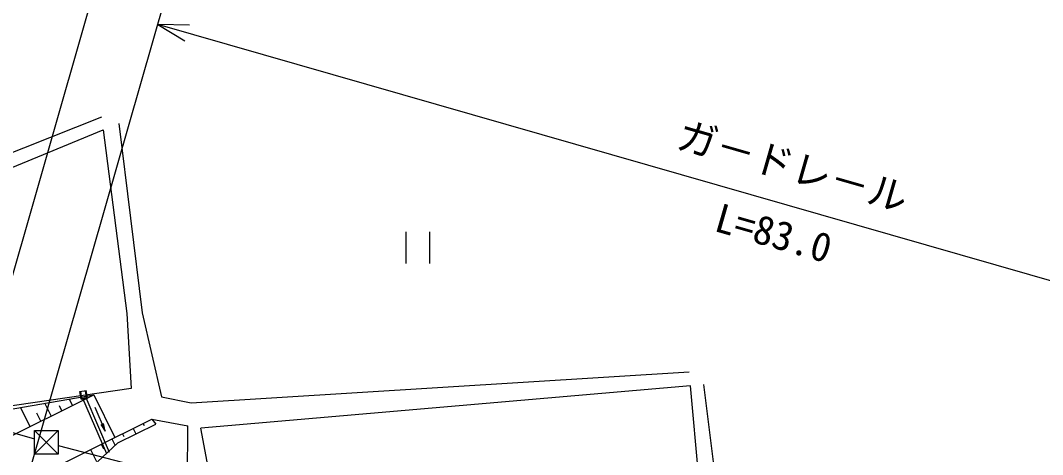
# Model space of a CAD drawing. Units: millimetres, scale not verified. Extents: x 40000 to 680000, y 20000 to 380000.
# Drawn here: x 440326 to 504917, y 311874 to 339288 of the extents above; entities that cross this region are included whole.
import ezdxf
from ezdxf.enums import TextEntityAlignment as Align

# ---------------------------------------------------------------- set-up
doc = ezdxf.new("R2010")
doc.units = ezdxf.units.MM
doc.header["$LTSCALE"] = 1000
doc.layers.add('作業ﾚｲﾔ1', color=7, linetype='Continuous', lineweight=25)
doc.styles.add('@ＭＳ ゴシック', font='')
doc.styles.add('ＭＳ ゴシック', font='')
doc.styles.get('@ＭＳ ゴシック').set_extended_font_data('@MS Gothic')
doc.styles.get('ＭＳ ゴシック').set_extended_font_data('MS Gothic')

msp = doc.modelspace()

# ---------------------------------------------------------------- linework, layer by layer
at = {"layer": '作業ﾚｲﾔ1'}
for p, q in [((436727, 312379), (445277, 342177)), ((441003, 311152), (449552, 340950)), ((527914, 316386), (449001, 339027)), ((451000, 338992), (449001, 339027)), ((449001, 339027), (450715, 337997)), ((445439, 333185), (427889, 326230)), ((446533, 332789), (448011, 320827)), ((427160, 324791), (445543, 332380)), ((445543, 332380), (447055, 320780)), ((464679, 325938), (464679, 323938)), ((466179, 325938), (466179, 323938)), ((447055, 320780), (447320, 316047)), ((448011, 320827), (449236, 315519)), ((451115, 315138), (482586, 317095)), ((447320, 316047), (439079, 314853)), ((444084, 315848), (444478, 315916)), ((444177, 315481), (444114, 315853)), ((444206, 315433), (444133, 315857)), ((444501, 315484), (444429, 315907)), ((444512, 315538), (444449, 315911)), ((444559, 315443), (444478, 315916)), ((482667, 316217), (451724, 313531)), ((483954, 302295), (482667, 316217)), ((483485, 316288), (485930, 296792)), ((436452, 311418), (444964, 315644)), ((438563, 314549), (444964, 315644)), ((443621, 314977), (443421, 315380)), ((444165, 315375), (444084, 315848)), ((444143, 315503), (444172, 315508)), ((444165, 315375), (444559, 315443)), ((444177, 315481), (444197, 315484)), ((444206, 315433), (444501, 315484)), ((444293, 315310), (444243, 315411)), ((444245, 315440), (444249, 315390)), ((444249, 315440), (445757, 311939)), ((444451, 315475), (445941, 312018)), ((444475, 315428), (444462, 315477)), ((444512, 315538), (444493, 315535)), ((444537, 315571), (444508, 315566)), ((444964, 315644), (446298, 312957)), ((449236, 315519), (451115, 315138)), ((434818, 314729), (441219, 312858)), ((440934, 313643), (440333, 314852)), ((442277, 314310), (441877, 315116)), ((442949, 314643), (442799, 314946)), ((445037, 314864), (445689, 313349)), ((440727, 310191), (448627, 314113)), ((441605, 313976), (441355, 314480)), ((448627, 314113), (450909, 313684)), ((448627, 314113), (448877, 313801)), ((441219, 311889), (441219, 313389)), ((441219, 313389), (442719, 313389)), ((442719, 313389), (441219, 311889)), ((442719, 311889), (441219, 313389)), ((442719, 313389), (442719, 311889)), ((446472, 312607), (448877, 313801)), ((447445, 313526), (447618, 313177)), ((448165, 313679), (448083, 313843)), ((450885, 309996), (450909, 313684)), ((452432, 309770), (451724, 313531)), ((446101, 312859), (446304, 312451)), ((446773, 313192), (446867, 313003)), ((442719, 312443), (450307, 310457)), ((444758, 312192), (445136, 311430)), ((445203, 311420), (446472, 312607)), ((445430, 312525), (445575, 312233)), ((442719, 311889), (441219, 311889))]:
    msp.add_line(p, q, dxfattribs=at)
msp.add_lwpolyline([(445415, 313776), (445689, 313349), (445568, 313842)], dxfattribs=at)

# ---------------------------------------------------------------- texts
at = {"layer": '作業ﾚｲﾔ1', "style": 'ＭＳ ゴシック'}
msp.add_text('ガ－ドレ－ル', height=1833, rotation=343.991, dxfattribs=at).set_placement((488733, 328668), align=Align.BOTTOM_CENTER)
at = {"layer": '作業ﾚｲﾔ1', "style": '@ＭＳ ゴシック'}
msp.add_text('L=83.0', height=1833, rotation=343.991, dxfattribs=at).set_placement((488181, 326746), align=Align.TOP_CENTER)

doc.saveas('drawing.dxf')
